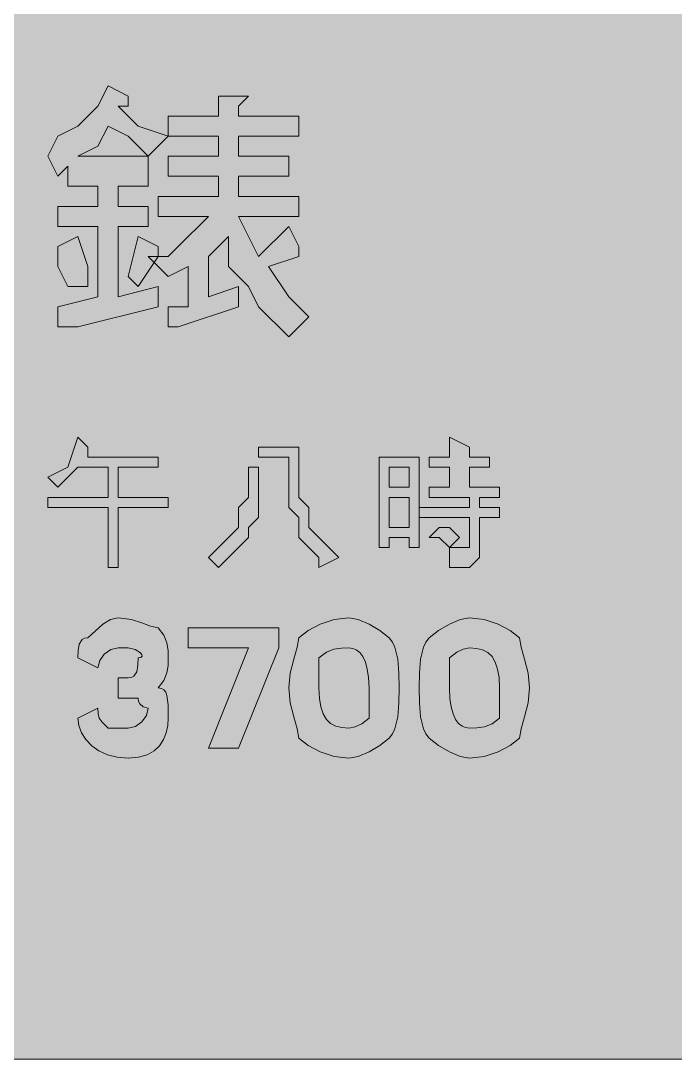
# Model space of a CAD drawing. Header units: metres. Extents: x 9 to 558, y 12 to 260.
# Drawn here: x 362.4 to 440.6, y 12 to 136.2 of the extents above; entities that cross this region are included whole.
import ezdxf

# ---------------------------------------------------------------- set-up
doc = ezdxf.new("R2010")
doc.units = ezdxf.units.M
doc.layers.add('FILL_BLACK_000000', color=7, linetype='Continuous', true_color=0x000000)
doc.layers.add('FILL_YELLOW_FFFF00', color=7, linetype='Continuous', true_color=0xffff00)

msp = doc.modelspace()

# ---------------------------------------------------------------- hatches: boundary and pattern name
at = {"layer": 'FILL_BLACK_000000', "true_color": 0x000000}
h = msp.add_hatch(color=7, dxfattribs=at)
h.dxf.hatch_style = 1
h.paths.add_polyline_path([(374.01, 116.4), (374.01, 114), (377.61, 114), (377.61, 111.6), (374.01, 111.6), (374.01, 103.2), (378.81, 104.4), (378.81, 102), (369.21, 99.6), (368.01, 99.6), (366.81, 99.6), (366.81, 102), (371.61, 103.2), (371.61, 111.6), (366.81, 111.6), (366.81, 114), (371.61, 114), (371.61, 116.4), (368.01, 116.4), (368.01, 118.8), (366.81, 117.6), (365.61, 120), (366.81, 122.4), (369.21, 123.6), (371.61, 126), (372.81, 128.4), (375.21, 127.2), (375.21, 126), (374.01, 126), (376.41, 123.6), (380.01, 122.4), (377.61, 120), (377.61, 116.4), (374.01, 116.4)])
h.paths.add_polyline_path([(375.21, 122.4), (372.81, 123.6), (371.61, 121.2), (369.21, 120), (377.61, 120), (375.21, 122.4)], flags=16)
h = msp.add_hatch(color=7, dxfattribs=at)
h.dxf.hatch_style = 1
h.paths.add_polyline_path([(386.01, 124.8), (386.01, 127.2), (388.41, 127.2), (389.61, 127.2), (388.41, 126), (388.41, 124.8), (395.61, 124.8), (395.61, 122.4), (388.41, 122.4), (388.41, 120), (394.41, 120), (394.41, 117.6), (388.41, 117.6), (388.41, 115.2), (395.61, 115.2), (395.61, 112.8), (388.41, 112.8), (389.61, 110.4), (390.81, 108), (394.41, 111.6), (395.61, 109.2), (395.61, 108), (392.01, 106.8), (394.41, 103.2), (396.81, 100.8), (394.41, 98.4), (390.81, 102), (389.61, 104.4), (387.21, 106.8), (387.21, 110.4), (384.81, 108), (384.81, 103.2), (388.41, 104.4), (388.41, 102), (381.21, 99.6), (380.01, 99.6), (380.01, 102), (382.41, 102), (382.41, 106.8), (380.01, 105.6), (377.61, 108), (380.01, 108), (382.41, 110.4), (383.61, 111.6), (384.81, 112.8), (378.81, 112.8), (378.81, 115.2), (386.01, 115.2), (386.01, 117.6), (380.01, 117.6), (380.01, 120), (386.01, 120), (386.01, 122.4), (380.01, 122.4), (380.01, 124.8), (386.01, 124.8)])
h = msp.add_hatch(color=7, dxfattribs=at)
h.dxf.hatch_style = 1
h.paths.add_polyline_path([(370.41, 106.8), (370.41, 104.4), (368.01, 104.4), (366.81, 106.8), (366.81, 109.2), (369.21, 110.4), (370.41, 106.8)])
h = msp.add_hatch(color=7, dxfattribs=at)
h.dxf.hatch_style = 1
h.paths.add_polyline_path([(376.41, 110.4), (378.81, 109.2), (378.81, 108), (376.41, 104.4), (375.21, 105.6), (376.41, 110.4)])
h = msp.add_hatch(color=7, dxfattribs=at)
h.dxf.hatch_style = 1
h.paths.add_polyline_path([(378.81, 84), (378.81, 82.8), (374.01, 82.8), (374.01, 79.2), (380.01, 79.2), (380.01, 78), (374.01, 78), (374.01, 70.8), (372.81, 70.8), (372.81, 78), (365.61, 78), (365.61, 79.2), (372.81, 79.2), (372.81, 82.8), (369.21, 82.8), (366.81, 80.4), (365.61, 81.6), (368.01, 82.8), (369.21, 86.4), (370.41, 85.2), (370.41, 84), (378.81, 84)])
h = msp.add_hatch(color=7, dxfattribs=at)
h.dxf.hatch_style = 1
h.paths.add_polyline_path([(413.61, 82.8), (411.21, 82.8), (411.21, 84), (413.61, 84), (413.61, 86.4), (416.01, 85.2), (416.01, 84), (418.41, 84), (418.41, 82.8), (416.01, 82.8), (416.01, 80.4), (419.61, 80.4), (419.61, 79.2), (417.21, 79.2), (417.21, 78), (419.61, 78), (419.61, 76.8), (417.21, 76.8), (417.21, 73.2), (417.21, 72), (416.01, 70.8), (414.81, 70.8), (413.61, 70.8), (413.61, 73.2), (414.81, 73.2), (416.01, 73.2), (416.01, 76.8), (410.01, 76.8), (410.01, 78), (416.01, 78), (416.01, 79.2), (411.21, 79.2), (411.21, 80.4), (413.61, 80.4), (413.61, 82.8)])
h = msp.add_hatch(color=7, dxfattribs=at)
h.dxf.hatch_style = 1
h.paths.add_polyline_path([(395.61, 85.2), (395.61, 82.8), (395.61, 80.4), (395.61, 79.2), (396.81, 78), (396.81, 76.8), (396.81, 75.6), (398.01, 74.4), (399.21, 73.2), (400.41, 72), (398.01, 70.8), (398.01, 72), (396.81, 73.2), (395.61, 74.4), (395.61, 76.8), (394.41, 78), (394.41, 79.2), (394.41, 80.4), (394.41, 81.6), (394.41, 84), (390.81, 84), (390.81, 85.2), (395.61, 85.2)])
h = msp.add_hatch(color=7, dxfattribs=at)
h.dxf.hatch_style = 1
h.paths.add_polyline_path([(408.81, 73.2), (408.81, 74.4), (406.41, 74.4), (406.41, 73.2), (405.21, 73.2), (405.21, 84), (410.01, 84), (410.01, 73.2), (408.81, 73.2)])
h.paths.add_polyline_path([(406.41, 82.8), (406.41, 80.4), (408.81, 80.4), (408.81, 82.8), (406.41, 82.8)], flags=16)
h.paths.add_polyline_path([(408.81, 79.2), (406.41, 79.2), (406.41, 75.6), (408.81, 75.6), (408.81, 79.2)], flags=16)
h = msp.add_hatch(color=7, dxfattribs=at)
h.dxf.hatch_style = 1
h.paths.add_polyline_path([(386.01, 73.2), (387.21, 74.4), (388.41, 75.6), (388.41, 76.8), (388.41, 78), (389.61, 79.2), (389.61, 81.6), (389.61, 82.8), (390.81, 82.8), (390.81, 81.6), (390.81, 80.4), (390.81, 79.2), (390.81, 76.8), (389.61, 75.6), (389.61, 74.4), (388.41, 73.2), (387.21, 72), (386.01, 70.8), (384.81, 72), (386.01, 73.2)])
h = msp.add_hatch(color=7, dxfattribs=at)
h.dxf.hatch_style = 1
h.paths.add_polyline_path([(413.61, 75.6), (414.81, 74.4), (413.61, 73.2), (412.41, 74.4), (411.21, 74.4), (412.41, 75.6), (413.61, 75.6)])
h = msp.add_hatch(color=7, dxfattribs=at)
h.dxf.hatch_style = 1
h.paths.add_polyline_path([(373.92, 48.11), (372.75, 48.41), (371.73, 48.89), (370.86, 49.5), (370.16, 50.23), (369.64, 51.04), (369.32, 51.9), (369.21, 52.8), (371.61, 54), (371.63, 53.29), (371.76, 52.8), (372.12, 52.31), (372.81, 51.6), (375.21, 51.6), (376.09, 51.81), (376.86, 52.35), (377.4, 53.12), (377.61, 54), (377.01, 54.15), (376.6, 54.51), (376.46, 54.8), (376.41, 55.2), (375.21, 55.2), (374.01, 55.2), (374.01, 57.6), (375.21, 57.6), (375.61, 57.65), (375.9, 57.81), (376.26, 58.35), (376.39, 59.12), (376.41, 60), (376.75, 60.05), (376.9, 60.19), (376.87, 60.38), (376.71, 60.6), (376.07, 61.01), (375.21, 61.2), (374.01, 61.2), (373.13, 60.99), (372.36, 60.45), (371.82, 59.68), (371.61, 58.8), (369.21, 60), (369.23, 60.88), (369.36, 61.65), (369.72, 62.19), (370.01, 62.35), (370.41, 62.4), (372.21, 64.05), (373.11, 64.59), (374.01, 64.8), (375.6, 64.61), (376.86, 64.2), (377.89, 63.79), (378.81, 63.6), (379.5, 62.7), (379.86, 61.8), (379.99, 60.9), (380.01, 60), (379.99, 59.1), (379.86, 58.2), (379.5, 57.3), (378.81, 56.4), (379.21, 56.34), (379.5, 56.17), (379.72, 55.89), (379.86, 55.5), (379.99, 54.37), (380.01, 52.8), (379.95, 51.9), (379.77, 51.04), (379.44, 50.23), (378.96, 49.5), (378.31, 48.89), (377.48, 48.41), (376.45, 48.11), (375.21, 48), (373.92, 48.11)])
h = msp.add_hatch(color=7, dxfattribs=at)
h.dxf.hatch_style = 1
h.paths.add_polyline_path([(407.46, 52.95), (407.1, 51.51), (406.81, 50.9), (406.41, 50.4), (405.32, 49.52), (404.01, 48.75), (402.7, 48.21), (401.61, 48), (399.83, 48.21), (398.16, 48.75), (396.72, 49.52), (395.61, 50.4), (395.42, 51.51), (395.01, 52.95), (394.6, 54.62), (394.41, 56.4), (394.6, 58.18), (395.01, 59.85), (395.42, 61.29), (395.61, 62.4), (396.72, 63.28), (398.16, 64.05), (399.83, 64.59), (401.61, 64.8), (402.7, 64.59), (404.01, 64.05), (405.32, 63.28), (406.41, 62.4), (406.81, 61.9), (407.1, 61.29), (407.46, 59.85), (407.59, 58.18), (407.61, 56.4), (407.59, 54.62), (407.46, 52.95)])
h.paths.add_polyline_path([(403.8, 58.67), (403.57, 59.5), (403.26, 60.15), (402.9, 60.63), (402.49, 60.96), (402.06, 61.14), (401.61, 61.2), (400.71, 61.18), (399.81, 61.05), (398.91, 60.69), (398.01, 60), (398.01, 56.4), (398.07, 55.16), (398.23, 54.13), (398.52, 53.3), (398.91, 52.65), (399.42, 52.17), (400.03, 51.84), (400.77, 51.66), (401.61, 51.6), (402.36, 51.75), (403.13, 52.11), (404.01, 52.8), (404.01, 56.4), (403.96, 57.64), (403.8, 58.67)], flags=16)
h = msp.add_hatch(color=7, dxfattribs=at)
h.dxf.hatch_style = 1
h.paths.add_polyline_path([(422.61, 52.95), (422.2, 51.51), (422.01, 50.4), (420.9, 49.52), (419.46, 48.75), (417.79, 48.21), (416.01, 48), (414.92, 48.21), (413.61, 48.75), (412.3, 49.52), (411.21, 50.4), (410.81, 50.9), (410.52, 51.51), (410.16, 52.95), (410.03, 54.62), (410.01, 56.4), (410.03, 58.18), (410.16, 59.85), (410.52, 61.29), (410.81, 61.9), (411.21, 62.4), (412.3, 63.28), (413.61, 64.05), (414.92, 64.59), (416.01, 64.8), (417.79, 64.59), (419.46, 64.05), (420.9, 63.28), (422.01, 62.4), (422.2, 61.29), (422.61, 59.85), (423.02, 58.18), (423.21, 56.4), (423.02, 54.62), (422.61, 52.95)])
h.paths.add_polyline_path([(419.38, 58.67), (419.1, 59.5), (418.71, 60.15), (418.2, 60.63), (417.58, 60.96), (416.85, 61.14), (416.01, 61.2), (415.26, 61.05), (414.49, 60.69), (413.61, 60), (413.61, 56.4), (413.66, 55.16), (413.82, 54.13), (414.05, 53.3), (414.36, 52.65), (414.72, 52.17), (415.13, 51.84), (415.56, 51.66), (416.01, 51.6), (416.91, 51.62), (417.81, 51.75), (418.71, 52.11), (419.61, 52.8), (419.61, 56.4), (419.55, 57.64), (419.38, 58.67)], flags=16)
h = msp.add_hatch(color=7, dxfattribs=at)
h.dxf.hatch_style = 1
h.paths.add_polyline_path([(389.61, 61.2), (382.41, 61.2), (382.41, 63.6), (393.21, 63.6), (393.21, 61.2), (388.41, 49.2), (384.81, 49.2), (389.61, 61.2)])
at = {"layer": 'FILL_YELLOW_FFFF00', "true_color": 0xffff00}
h = msp.add_hatch(color=7, dxfattribs=at)
h.dxf.hatch_style = 1
h.paths.add_polyline_path([(551.26, 260.35), (552.02, 260.19), (553.41, 259.65), (556.41, 258), (556.81, 257.5), (557.1, 256.91), (557.46, 255.6), (557.61, 253.2), (557.61, 19.2), (557.61, 16.8), (557.56, 16.4), (557.42, 16.09), (557.01, 15.6), (556.6, 15.11), (556.46, 14.8), (556.41, 14.4), (553.41, 12.75), (552.02, 12.21), (551.26, 12.05), (550.41, 12), (16.41, 12), (15.53, 12.02), (14.76, 12.15), (14.22, 12.51), (14.06, 12.8), (14.01, 13.2), (13.13, 13.22), (12.36, 13.35), (11.82, 13.71), (11.66, 14), (11.61, 14.4), (10.82, 14.9), (10.22, 15.49), (9.8, 16.13), (9.51, 16.8), (9.25, 18.11), (9.21, 19.2), (9.21, 253.2), (9.21, 255.6), (9.92, 256.48), (10.41, 257.25), (10.9, 257.79), (11.21, 257.95), (11.61, 258), (11.66, 258.4), (11.82, 258.71), (12.36, 259.2), (13.13, 259.69), (14.01, 260.4), (16.41, 260.4), (550.41, 260.4), (551.26, 260.35)])

# ---------------------------------------------------------------- linework, layer by layer
at = {"layer": 'FILL_BLACK_000000', "lineweight": 0, "true_color": 0x000000}
for points in [[(374.01, 116.4), (374.01, 114), (377.61, 114), (377.61, 111.6), (374.01, 111.6), (374.01, 103.2), (378.81, 104.4), (378.81, 102), (369.21, 99.6), (368.01, 99.6), (366.81, 99.6), (366.81, 102), (371.61, 103.2), (371.61, 111.6), (366.81, 111.6), (366.81, 114), (371.61, 114), (371.61, 116.4), (368.01, 116.4), (368.01, 118.8), (366.81, 117.6), (365.61, 120), (366.81, 122.4), (369.21, 123.6), (371.61, 126), (372.81, 128.4), (375.21, 127.2), (375.21, 126), (374.01, 126), (376.41, 123.6), (380.01, 122.4), (377.61, 120), (377.61, 116.4)], [(386.01, 124.8), (386.01, 127.2), (388.41, 127.2), (389.61, 127.2), (388.41, 126), (388.41, 124.8), (395.61, 124.8), (395.61, 122.4), (388.41, 122.4), (388.41, 120), (394.41, 120), (394.41, 117.6), (388.41, 117.6), (388.41, 115.2), (395.61, 115.2), (395.61, 112.8), (388.41, 112.8), (389.61, 110.4), (390.81, 108), (394.41, 111.6), (395.61, 109.2), (395.61, 108), (392.01, 106.8), (394.41, 103.2), (396.81, 100.8), (394.41, 98.4), (390.81, 102), (389.61, 104.4), (387.21, 106.8), (387.21, 110.4), (384.81, 108), (384.81, 103.2), (388.41, 104.4), (388.41, 102), (381.21, 99.6), (380.01, 99.6), (380.01, 102), (382.41, 102), (382.41, 106.8), (380.01, 105.6), (377.61, 108), (380.01, 108), (382.41, 110.4), (383.61, 111.6), (384.81, 112.8), (378.81, 112.8), (378.81, 115.2), (386.01, 115.2), (386.01, 117.6), (380.01, 117.6), (380.01, 120), (386.01, 120), (386.01, 122.4), (380.01, 122.4), (380.01, 124.8)], [(375.21, 122.4), (372.81, 123.6), (371.61, 121.2), (369.21, 120), (377.61, 120)], [(370.41, 106.8), (370.41, 104.4), (368.01, 104.4), (366.81, 106.8), (366.81, 109.2), (369.21, 110.4)], [(376.41, 110.4), (378.81, 109.2), (378.81, 108), (376.41, 104.4), (375.21, 105.6)], [(378.81, 84), (378.81, 82.8), (374.01, 82.8), (374.01, 79.2), (380.01, 79.2), (380.01, 78), (374.01, 78), (374.01, 70.8), (372.81, 70.8), (372.81, 78), (365.61, 78), (365.61, 79.2), (372.81, 79.2), (372.81, 82.8), (369.21, 82.8), (366.81, 80.4), (365.61, 81.6), (368.01, 82.8), (369.21, 86.4), (370.41, 85.2), (370.41, 84)], [(413.61, 82.8), (411.21, 82.8), (411.21, 84), (413.61, 84), (413.61, 86.4), (416.01, 85.2), (416.01, 84), (418.41, 84), (418.41, 82.8), (416.01, 82.8), (416.01, 80.4), (419.61, 80.4), (419.61, 79.2), (417.21, 79.2), (417.21, 78), (419.61, 78), (419.61, 76.8), (417.21, 76.8), (417.21, 73.2), (417.21, 72), (416.01, 70.8), (414.81, 70.8), (413.61, 70.8), (413.61, 73.2), (414.81, 73.2), (416.01, 73.2), (416.01, 76.8), (410.01, 76.8), (410.01, 78), (416.01, 78), (416.01, 79.2), (411.21, 79.2), (411.21, 80.4), (413.61, 80.4)], [(395.61, 85.2), (395.61, 82.8), (395.61, 80.4), (395.61, 79.2), (396.81, 78), (396.81, 76.8), (396.81, 75.6), (398.01, 74.4), (399.21, 73.2), (400.41, 72), (398.01, 70.8), (398.01, 72), (396.81, 73.2), (395.61, 74.4), (395.61, 76.8), (394.41, 78), (394.41, 79.2), (394.41, 80.4), (394.41, 81.6), (394.41, 84), (390.81, 84), (390.81, 85.2)], [(408.81, 73.2), (408.81, 74.4), (406.41, 74.4), (406.41, 73.2), (405.21, 73.2), (405.21, 84), (410.01, 84), (410.01, 73.2)], [(386.01, 73.2), (387.21, 74.4), (388.41, 75.6), (388.41, 76.8), (388.41, 78), (389.61, 79.2), (389.61, 81.6), (389.61, 82.8), (390.81, 82.8), (390.81, 81.6), (390.81, 80.4), (390.81, 79.2), (390.81, 76.8), (389.61, 75.6), (389.61, 74.4), (388.41, 73.2), (387.21, 72), (386.01, 70.8), (384.81, 72)], [(406.41, 82.8), (406.41, 80.4), (408.81, 80.4), (408.81, 82.8)], [(408.81, 79.2), (406.41, 79.2), (406.41, 75.6), (408.81, 75.6)], [(413.61, 75.6), (414.81, 74.4), (413.61, 73.2), (412.41, 74.4), (411.21, 74.4), (412.41, 75.6)], [(373.92, 48.11), (372.75, 48.41), (371.73, 48.89), (370.86, 49.5), (370.16, 50.23), (369.64, 51.04), (369.32, 51.9), (369.21, 52.8), (371.61, 54), (371.63, 53.29), (371.76, 52.8), (372.12, 52.31), (372.81, 51.6), (375.21, 51.6), (376.09, 51.81), (376.86, 52.35), (377.4, 53.12), (377.61, 54), (377.01, 54.15), (376.6, 54.51), (376.46, 54.8), (376.41, 55.2), (375.21, 55.2), (374.01, 55.2), (374.01, 57.6), (375.21, 57.6), (375.61, 57.65), (375.9, 57.81), (376.26, 58.35), (376.39, 59.12), (376.41, 60), (376.75, 60.05), (376.9, 60.19), (376.87, 60.38), (376.71, 60.6), (376.07, 61.01), (375.21, 61.2), (374.01, 61.2), (373.13, 60.99), (372.36, 60.45), (371.82, 59.68), (371.61, 58.8), (369.21, 60), (369.23, 60.88), (369.36, 61.65), (369.72, 62.19), (370.01, 62.35), (370.41, 62.4), (372.21, 64.05), (373.11, 64.59), (374.01, 64.8), (375.6, 64.61), (376.86, 64.2), (377.89, 63.79), (378.81, 63.6), (379.5, 62.7), (379.86, 61.8), (379.99, 60.9), (380.01, 60), (379.99, 59.1), (379.86, 58.2), (379.5, 57.3), (378.81, 56.4), (379.21, 56.34), (379.5, 56.17), (379.72, 55.89), (379.86, 55.5), (379.99, 54.37), (380.01, 52.8), (379.95, 51.9), (379.77, 51.04), (379.44, 50.23), (378.96, 49.5), (378.31, 48.89), (377.48, 48.41), (376.45, 48.11), (375.21, 48)], [(407.46, 52.95), (407.1, 51.51), (406.81, 50.9), (406.41, 50.4), (405.32, 49.52), (404.01, 48.75), (402.7, 48.21), (401.61, 48), (399.83, 48.21), (398.16, 48.75), (396.72, 49.52), (395.61, 50.4), (395.42, 51.51), (395.01, 52.95), (394.6, 54.62), (394.41, 56.4), (394.6, 58.18), (395.01, 59.85), (395.42, 61.29), (395.61, 62.4), (396.72, 63.28), (398.16, 64.05), (399.83, 64.59), (401.61, 64.8), (402.7, 64.59), (404.01, 64.05), (405.32, 63.28), (406.41, 62.4), (406.81, 61.9), (407.1, 61.29), (407.46, 59.85), (407.59, 58.18), (407.61, 56.4), (407.59, 54.62)], [(422.61, 52.95), (422.2, 51.51), (422.01, 50.4), (420.9, 49.52), (419.46, 48.75), (417.79, 48.21), (416.01, 48), (414.92, 48.21), (413.61, 48.75), (412.3, 49.52), (411.21, 50.4), (410.81, 50.9), (410.52, 51.51), (410.16, 52.95), (410.03, 54.62), (410.01, 56.4), (410.03, 58.18), (410.16, 59.85), (410.52, 61.29), (410.81, 61.9), (411.21, 62.4), (412.3, 63.28), (413.61, 64.05), (414.92, 64.59), (416.01, 64.8), (417.79, 64.59), (419.46, 64.05), (420.9, 63.28), (422.01, 62.4), (422.2, 61.29), (422.61, 59.85), (423.02, 58.18), (423.21, 56.4), (423.02, 54.62)], [(389.61, 61.2), (382.41, 61.2), (382.41, 63.6), (393.21, 63.6), (393.21, 61.2), (388.41, 49.2), (384.81, 49.2)], [(403.8, 58.67), (403.57, 59.5), (403.26, 60.15), (402.9, 60.63), (402.49, 60.96), (402.06, 61.14), (401.61, 61.2), (400.71, 61.18), (399.81, 61.05), (398.91, 60.69), (398.01, 60), (398.01, 56.4), (398.07, 55.16), (398.23, 54.13), (398.52, 53.3), (398.91, 52.65), (399.42, 52.17), (400.03, 51.84), (400.77, 51.66), (401.61, 51.6), (402.36, 51.75), (403.13, 52.11), (404.01, 52.8), (404.01, 56.4), (403.96, 57.64)], [(419.38, 58.67), (419.1, 59.5), (418.71, 60.15), (418.2, 60.63), (417.58, 60.96), (416.85, 61.14), (416.01, 61.2), (415.26, 61.05), (414.49, 60.69), (413.61, 60), (413.61, 56.4), (413.66, 55.16), (413.82, 54.13), (414.05, 53.3), (414.36, 52.65), (414.72, 52.17), (415.13, 51.84), (415.56, 51.66), (416.01, 51.6), (416.91, 51.62), (417.81, 51.75), (418.71, 52.11), (419.61, 52.8), (419.61, 56.4), (419.55, 57.64)]]:
    msp.add_lwpolyline(points, close=True, dxfattribs=at)
at = {"layer": 'FILL_YELLOW_FFFF00', "lineweight": 0, "true_color": 0xffff00}
msp.add_lwpolyline([(16.41, 260.4), (550.41, 260.4), (551.26, 260.35), (552.02, 260.19), (553.41, 259.65), (556.41, 258), (556.81, 257.5), (557.1, 256.91), (557.46, 255.6), (557.61, 253.2), (557.61, 19.2), (557.61, 16.8), (557.56, 16.4), (557.42, 16.09), (557.01, 15.6), (556.6, 15.11), (556.46, 14.8), (556.41, 14.4), (553.41, 12.75), (552.02, 12.21), (551.26, 12.05), (550.41, 12), (16.41, 12)], dxfattribs=at)

doc.saveas('drawing.dxf')
